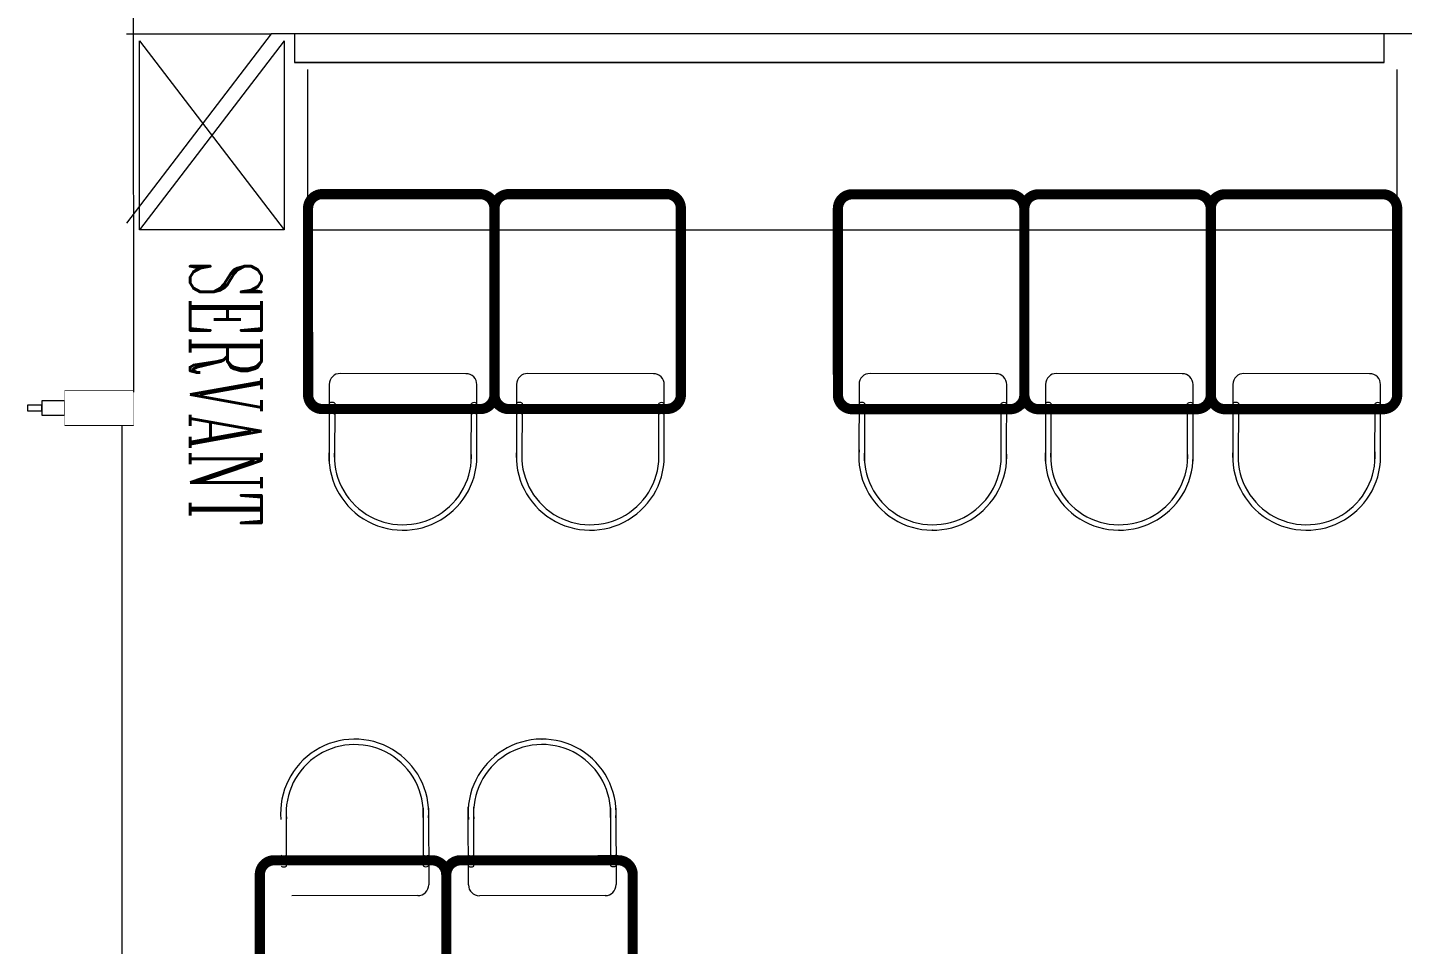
# Model space of a CAD drawing. Header units: centimetres. Extents: x -72470 to -43129, y -18750 to -16337.
# Drawn here: x -64702.8 to -64223.4, y -17106.7 to -16786.7 of the extents above; entities that cross this region are included whole.
import ezdxf

# ---------------------------------------------------------------- set-up
doc = ezdxf.new("R2010")
doc.units = ezdxf.units.CM
doc.header["$MEASUREMENT"] = 0
doc.layers.add('11-021_500-BLOK B-str_zemin_kat$0$2DTARAMA1', color=253, linetype='Continuous')
doc.layers.add('TEFRIS', color=30, linetype='Continuous', lineweight=9)
doc.styles.add('ROMANS', font='romanc.shx', dxfattribs={"width": 0.75, "height": 0.003})

# ---------------------------------------------------------------- blocks, each defined once
blk = doc.blocks.new('DDDD')
at = {"layer": 'TEFRIS', "color": 0, "linetype": 'Continuous'}
for p, q in [((-75389.21, -9770.79), (-75389.18, -9770.77)), ((-75389.18, -9770.77), (-75389.21, -9770.79)), ((-75355.24, -9770.94), (-75340.98, -9785.15)), ((-75353.94, -9769.55), (-75335, -9788.42)), ((-75334.99, -9793.81), (-75365.94, -9824.88)), ((-75374.62, -9818.92), (-75389.19, -9804.4)), ((-75371.33, -9824.89), (-75390.6, -9805.69)), ((-75435.41, -9817.01), (-75435.38, -9816.98)), ((-75435.38, -9816.98), (-75435.41, -9817.01)), ((-75401.44, -9817.16), (-75387.18, -9831.37)), ((-75400.14, -9815.77), (-75381.2, -9834.64)), ((-75299.4, -9829.4), (-75330.45, -9860.36)), ((-75275.13, -9848.35), (-75294, -9829.41)), ((-75276.52, -9849.65), (-75290.73, -9835.39)), ((-75381.19, -9840.03), (-75412.14, -9871.1)), ((-75420.83, -9865.14), (-75435.4, -9850.62)), ((-75330.46, -9865.75), (-75311.27, -9885.01)), ((-75324.49, -9869.04), (-75309.97, -9883.61)), ((-75345.61, -9875.61), (-75376.67, -9906.57)), ((-75321.34, -9894.56), (-75340.21, -9875.62)), ((-75322.73, -9895.86), (-75336.94, -9881.6)), ((-75276.36, -9883.61), (-75276.34, -9883.59)), ((-75276.34, -9883.59), (-75276.36, -9883.61))]:
    blk.add_line(p, q, dxfattribs=at)
at = {"layer": 'TEFRIS', "color": 0, "linetype": 'Continuous', "const_width": 3.56}
for points in [[(-75287.42, -9834.87), (-75326.31, -9873.77, -0.414214), (-75333.38, -9873.77), (-75379.35, -9827.81, -0.414214), (-75379.35, -9820.74), (-75340.46, -9781.84, -0.414214), (-75333.39, -9781.84), (-75287.42, -9827.8, -0.414214)], [(-75333.38, -9880.84), (-75372.27, -9919.73, -0.414214), (-75379.34, -9919.73), (-75425.31, -9873.77, -0.414214), (-75425.31, -9866.7), (-75386.42, -9827.81, -0.414214), (-75379.35, -9827.81), (-75333.38, -9873.77, -0.414214)]]:
    blk.add_lwpolyline(points, format="xyb", close=True, dxfattribs=at)
at = {"layer": 'TEFRIS', "color": 0, "linetype": 'Continuous'}
for centre, radius, start, end in [((-75370.91, -9789), 25.81, 41.3071, 229.9107), ((-75370.91, -9789), 23.91, 41.3071, 229.9107), ((-75344.15, -9780.65), 1.87, 284.487, 345.7168), ((-75341.45, -9783.34), 1.87, 284.487, 345.7168), ((-75337.69, -9791.12), 3.81, 315.1019, 45.1019), ((-75417.11, -9835.22), 25.81, 41.3071, 229.9107), ((-75417.11, -9835.22), 23.91, 41.3071, 229.9107), ((-75379.14, -9815.76), 1.87, 284.487, 345.7168), ((-75376.44, -9818.46), 1.87, 284.487, 345.7168), ((-75390.35, -9826.87), 1.87, 284.487, 345.7168), ((-75368.64, -9822.19), 3.81, 225.1019, 315.1019), ((-75296.7, -9832.1), 3.81, 44.9074, 134.9074), ((-75387.65, -9829.56), 1.87, 284.487, 345.7168), ((-75383.89, -9837.34), 3.81, 315.1019, 45.1019), ((-75288.92, -9835.86), 1.87, 104.2925, 165.5223), ((-75286.23, -9838.56), 1.87, 104.2925, 165.5223), ((-75294.57, -9865.32), 25.81, 220.0986, 48.7021), ((-75294.57, -9865.32), 23.91, 220.0986, 48.7021), ((-75327.76, -9863.06), 3.81, 134.9074, 224.9074), ((-75425.34, -9861.98), 1.87, 284.487, 345.7168), ((-75422.64, -9864.67), 1.87, 284.487, 345.7168), ((-75324.03, -9870.85), 1.87, 104.2925, 165.5223), ((-75321.34, -9873.55), 1.87, 104.2925, 165.5223), ((-75342.91, -9878.31), 3.81, 44.9074, 134.9074), ((-75335.13, -9882.07), 1.87, 104.2925, 165.5223), ((-75332.44, -9884.77), 1.87, 104.2925, 165.5223), ((-75340.79, -9911.53), 25.81, 220.0986, 48.7021), ((-75340.79, -9911.53), 23.91, 220.0986, 48.7021)]:
    blk.add_arc(centre, radius, start, end, dxfattribs=at)

msp = doc.modelspace()

# ---------------------------------------------------------------- hatches: boundary and pattern name
at = {"layer": '11-021_500-BLOK B-str_zemin_kat$0$2DTARAMA1'}
h = msp.add_hatch(dxfattribs=at)
h.set_pattern_fill('ANSI33', color=256, scale=100)
h.set_pattern_definition([(45, (-421164.15, -192690.207), (-17.6776695, 17.6776695), []), (45, (-421146.472, -192690.207), (-17.6776695, 17.6776695), [12.5, -6.25])])
edge = h.paths.add_edge_path()
edge.add_arc((-61102.81, -17219.44), 40, 0, 360)
edge = h.paths.add_edge_path()
edge.add_arc((-61942.81, -17219.44), 40, 0, 360)
edge = h.paths.add_edge_path()
edge.add_arc((-62782.81, -17219.44), 40, 0, 360)
edge = h.paths.add_edge_path()
edge.add_arc((-63622.81, -17219.44), 40, 0, 360)
h.paths.add_polyline_path([(-62490.34, -17053.77), (-62316.58, -17053.77), (-62316.58, -17007.82), (-62490.34, -17007.82)], flags=9)
h.paths.add_polyline_path([(-61637.13, -17053.8), (-61463.37, -17053.8), (-61463.37, -17007.82), (-61637.13, -17007.82)], flags=9)
h.paths.add_polyline_path([(-63330.35, -17053.8), (-63175.23, -17053.8), (-63175.23, -17007.82), (-63330.35, -17007.82)], flags=9)
edge = h.paths.add_edge_path()
edge.add_arc((-64462.81, -17219.44), 40, 0, 360)
edge = h.paths.add_edge_path()
edge.add_arc((-62782.81, -18059.44), 40, 0, 360)
edge = h.paths.add_edge_path()
edge.add_arc((-61942.81, -18059.44), 40, 0, 360)
edge = h.paths.add_edge_path()
edge.add_arc((-61102.81, -18059.44), 40, 0, 360)

# ---------------------------------------------------------------- linework, layer by layer
at = {"layer": 'TEFRIS', "color": 0, "linetype": 'Continuous'}
for p, q in [((-64668.31, -16788.94), (-64617.86, -16788.94)), ((-64617.86, -16788.94), (-64668.31, -16854.94)), ((-63778.26, -16788.94), (-64617.86, -16788.94)), ((-64609.73, -16788.94), (-64609.73, -16798.94)), ((-64229.73, -16798.94), (-64229.73, -16788.94)), ((-64613.3, -16791.34), (-64663.75, -16857.34)), ((-64663.75, -16791.34), (-64613.3, -16857.34)), ((-64663.75, -16857.34), (-64663.75, -16791.34)), ((-64613.3, -16791.34), (-64613.3, -16857.34)), ((-64609.73, -16798.94), (-64229.73, -16798.94)), ((-64229.73, -16798.94), (-64609.73, -16798.94)), ((-64605.17, -16801.34), (-64605.17, -16857.34)), ((-64225.17, -16857.34), (-64225.17, -16801.34)), ((-64613.3, -16857.34), (-64663.75, -16857.34)), ((-64605.17, -16857.34), (-64225.17, -16857.34)), ((-64549.93, -16907.49), (-64593.78, -16907.42)), ((-64484.58, -16907.49), (-64528.43, -16907.42)), ((-64365.17, -16907.49), (-64409.02, -16907.42)), ((-64300.17, -16907.49), (-64344.02, -16907.42)), ((-64234.82, -16907.49), (-64278.67, -16907.42)), ((-64597.6, -16911.23), (-64597.64, -16938.42)), ((-64546.16, -16938.05), (-64546.12, -16911.31)), ((-64532.25, -16911.23), (-64532.29, -16938.42)), ((-64480.81, -16938.05), (-64480.77, -16911.31)), ((-64412.84, -16911.23), (-64412.89, -16938.42)), ((-64361.41, -16938.05), (-64361.36, -16911.31)), ((-64347.84, -16911.23), (-64347.89, -16938.42)), ((-64296.41, -16938.05), (-64296.36, -16911.31)), ((-64282.49, -16911.23), (-64282.54, -16938.42)), ((-64231.05, -16938.05), (-64231.01, -16911.31)), ((-64595.7, -16917.77), (-64595.74, -16938.34)), ((-64548.07, -16937.98), (-64548.04, -16917.85)), ((-64530.35, -16917.77), (-64530.39, -16938.34)), ((-64482.72, -16937.98), (-64482.69, -16917.85)), ((-64410.95, -16917.77), (-64410.98, -16938.34)), ((-64363.31, -16937.98), (-64363.28, -16917.85)), ((-64345.95, -16917.77), (-64345.98, -16938.34)), ((-64298.31, -16937.98), (-64298.28, -16917.85)), ((-64280.6, -16917.77), (-64280.63, -16938.34)), ((-64232.96, -16937.98), (-64232.93, -16917.85)), ((-64571.98, -16962.11), (-64571.94, -16962.11)), ((-64571.94, -16962.11), (-64571.98, -16962.11)), ((-64506.63, -16962.11), (-64506.59, -16962.11)), ((-64506.59, -16962.11), (-64506.63, -16962.11)), ((-64387.22, -16962.11), (-64387.19, -16962.11)), ((-64387.19, -16962.11), (-64387.22, -16962.11)), ((-64322.22, -16962.11), (-64322.19, -16962.11)), ((-64322.19, -16962.11), (-64322.22, -16962.11)), ((-64256.87, -16962.11), (-64256.83, -16962.11)), ((-64256.83, -16962.11), (-64256.87, -16962.11))]:
    msp.add_line(p, q, dxfattribs=at)
at = {"layer": 'TEFRIS', "color": 0, "linetype": 'Continuous', "const_width": 3.56}
for points in [[(-64544.98, -16919.83), (-64599.98, -16919.83, -0.414214), (-64604.98, -16914.83), (-64604.99, -16849.83, -0.414214), (-64599.99, -16844.83), (-64544.99, -16844.83, -0.414214), (-64539.99, -16849.83), (-64539.98, -16914.83, -0.414214)], [(-64479.98, -16919.82), (-64534.98, -16919.83, -0.414214), (-64539.98, -16914.83), (-64539.99, -16849.83, -0.414214), (-64534.99, -16844.83), (-64479.99, -16844.82, -0.414214), (-64474.99, -16849.82), (-64474.98, -16914.82, -0.414214)], [(-64360.22, -16919.89), (-64415.22, -16919.89, -0.414214), (-64420.22, -16914.9), (-64420.23, -16849.9, -0.414214), (-64415.23, -16844.89), (-64360.23, -16844.89, -0.414214), (-64355.23, -16849.89), (-64355.22, -16914.89, -0.414214)], [(-64295.22, -16919.89), (-64350.22, -16919.89, -0.414214), (-64355.22, -16914.9), (-64355.23, -16849.9, -0.414214), (-64350.23, -16844.89), (-64295.23, -16844.89, -0.414214), (-64290.23, -16849.89), (-64290.22, -16914.89, -0.414214)], [(-64230.22, -16919.89), (-64285.22, -16919.89, -0.414214), (-64290.22, -16914.9), (-64290.23, -16849.9, -0.414214), (-64285.23, -16844.89), (-64230.23, -16844.89, -0.414214), (-64225.23, -16849.89), (-64225.22, -16914.89, -0.414214)]]:
    msp.add_lwpolyline(points, format="xyb", close=True, dxfattribs=at)
at = {"layer": 'TEFRIS', "color": 0, "linetype": 'Continuous'}
for points in [[(-64665.81, -16925.44), (-64665.81, -16913.44), (-64689.81, -16913.44), (-64689.81, -16925.44)], [(-64666.81, -16924.44), (-64666.81, -16914.44), (-64688.81, -16914.44), (-64688.81, -16924.44)], [(-64697.81, -16920.44), (-64697.81, -16918.44), (-64702.81, -16918.44), (-64702.81, -16920.44)], [(-64697.81, -16920.44), (-64697.81, -16918.44), (-64702.81, -16918.44), (-64702.81, -16920.44)], [(-64697.81, -16920.44), (-64697.81, -16918.44), (-64702.81, -16918.44), (-64702.81, -16920.44)], [(-64697.81, -16920.44), (-64697.81, -16918.44), (-64702.81, -16918.44), (-64702.81, -16920.44)], [(-64697.81, -16920.44), (-64697.81, -16918.44), (-64702.81, -16918.44), (-64702.81, -16920.44)], [(-64697.81, -16920.44), (-64697.81, -16918.44), (-64702.81, -16918.44), (-64702.81, -16920.44)], [(-64697.81, -16920.44), (-64697.81, -16918.44), (-64702.81, -16918.44), (-64702.81, -16920.44)], [(-64697.81, -16920.44), (-64697.81, -16918.44), (-64702.81, -16918.44), (-64702.81, -16920.44)], [(-64697.81, -16920.44), (-64697.81, -16918.44), (-64702.81, -16918.44), (-64702.81, -16920.44)], [(-64697.81, -16920.44), (-64697.81, -16918.44), (-64702.81, -16918.44), (-64702.81, -16920.44)], [(-64697.81, -16920.44), (-64697.81, -16918.44), (-64702.81, -16918.44), (-64702.81, -16920.44)], [(-64697.81, -16920.44), (-64697.81, -16918.44), (-64702.81, -16918.44), (-64702.81, -16920.44)], [(-64697.81, -16920.44), (-64697.81, -16918.44), (-64702.81, -16918.44), (-64702.81, -16920.44)], [(-64697.81, -16920.44), (-64697.81, -16918.44), (-64702.81, -16918.44), (-64702.81, -16920.44)], [(-64697.81, -16920.44), (-64697.81, -16918.44), (-64702.81, -16918.44), (-64702.81, -16920.44)], [(-64697.81, -16920.44), (-64697.81, -16918.44), (-64702.81, -16918.44), (-64702.81, -16920.44)], [(-64697.81, -16920.44), (-64697.81, -16918.44), (-64702.81, -16918.44), (-64702.81, -16920.44)], [(-64697.81, -16920.44), (-64697.81, -16918.44), (-64702.81, -16918.44), (-64702.81, -16920.44)], [(-64697.81, -16920.44), (-64697.81, -16918.44), (-64702.81, -16918.44), (-64702.81, -16920.44)], [(-64697.81, -16920.44), (-64697.81, -16918.44), (-64702.81, -16918.44), (-64702.81, -16920.44)], [(-64697.81, -16920.44), (-64697.81, -16918.44), (-64702.81, -16918.44), (-64702.81, -16920.44)], [(-64697.81, -16920.44), (-64697.81, -16918.44), (-64702.81, -16918.44), (-64702.81, -16920.44)], [(-64697.81, -16920.44), (-64697.81, -16918.44), (-64702.81, -16918.44), (-64702.81, -16920.44)], [(-64697.81, -16920.44), (-64697.81, -16918.44), (-64702.81, -16918.44), (-64702.81, -16920.44)], [(-64697.81, -16920.44), (-64697.81, -16918.44), (-64702.81, -16918.44), (-64702.81, -16920.44)], [(-64689.81, -16921.94), (-64689.81, -16916.94), (-64697.81, -16916.94), (-64697.81, -16921.94)]]:
    msp.add_lwpolyline(points, close=True, dxfattribs=at)
msp.add_lwpolyline([(-64669.81, -17123.44), (-64669.81, -16925.44)], dxfattribs=at)
for centre, radius, start, end in [((-64593.79, -16911.23), 3.81, 89.9074, 179.9074), ((-64549.93, -16911.3), 3.81, 359.9074, 89.9074), ((-64528.44, -16911.23), 3.81, 89.9074, 179.9074), ((-64484.58, -16911.3), 3.81, 359.9074, 89.9074), ((-64409.03, -16911.23), 3.81, 89.9074, 179.9074), ((-64365.18, -16911.3), 3.81, 359.9074, 89.9074), ((-64344.03, -16911.23), 3.81, 89.9074, 179.9074), ((-64300.18, -16911.3), 3.81, 359.9074, 89.9074), ((-64278.68, -16911.23), 3.81, 89.9074, 179.9074), ((-64234.83, -16911.3), 3.81, 359.9074, 89.9074), ((-64596.66, -16919.38), 1.87, 59.2925, 120.5223), ((-64547.09, -16919.46), 1.87, 59.2925, 120.5223), ((-64531.31, -16919.38), 1.87, 59.2925, 120.5223), ((-64481.74, -16919.46), 1.87, 59.2925, 120.5223), ((-64411.9, -16919.38), 1.87, 59.2925, 120.5223), ((-64362.33, -16919.46), 1.87, 59.2925, 120.5223), ((-64346.9, -16919.38), 1.87, 59.2925, 120.5223), ((-64297.33, -16919.46), 1.87, 59.2925, 120.5223), ((-64281.55, -16919.38), 1.87, 59.2925, 120.5223), ((-64231.98, -16919.46), 1.87, 59.2925, 120.5223), ((-64596.67, -16923.2), 1.87, 59.2925, 120.5223), ((-64547.09, -16923.28), 1.87, 59.2925, 120.5223), ((-64531.31, -16923.2), 1.87, 59.2925, 120.5223), ((-64481.74, -16923.28), 1.87, 59.2925, 120.5223), ((-64411.91, -16923.2), 1.87, 59.2925, 120.5223), ((-64362.34, -16923.28), 1.87, 59.2925, 120.5223), ((-64346.91, -16923.2), 1.87, 59.2925, 120.5223), ((-64297.34, -16923.28), 1.87, 59.2925, 120.5223), ((-64281.56, -16923.2), 1.87, 59.2925, 120.5223), ((-64231.98, -16923.28), 1.87, 59.2925, 120.5223), ((-64571.92, -16936.3), 25.81, 175.0986, 3.7021), ((-64506.57, -16936.3), 25.81, 175.0986, 3.7021), ((-64387.16, -16936.3), 25.81, 175.0986, 3.7021), ((-64322.16, -16936.3), 25.81, 175.0986, 3.7021), ((-64256.81, -16936.3), 25.81, 175.0986, 3.7021), ((-64571.92, -16936.3), 23.91, 175.0986, 3.7021), ((-64506.57, -16936.3), 23.91, 175.0986, 3.7021), ((-64387.16, -16936.3), 23.91, 175.0986, 3.7021), ((-64322.16, -16936.3), 23.91, 175.0986, 3.7021), ((-64256.81, -16936.3), 23.91, 175.0986, 3.7021)]:
    msp.add_arc(centre, radius, start, end, dxfattribs=at)

# ---------------------------------------------------------------- block references
at = {"layer": 'TEFRIS', "color": 0, "linetype": 'Continuous', "rotation": 315}
msp.add_blockref('DDDD', (-4306.23, -63434.22), dxfattribs=at)

# ---------------------------------------------------------------- texts
at = {"layer": 'TEFRIS', "color": 0, "linetype": 'Continuous', "style": 'ROMANS', "width": 0.6}
msp.add_text('SERVANT', height=24.881, rotation=270, dxfattribs=at).set_placement((-64646.15, -16868.07))

# ---------------------------------------------------------------- next in the draw order: wipeouts: each hides what was drawn before it
at = {"color": 0, "linetype": 'Continuous'}
msp.add_wipeout([(-64665.81, -16925.44), (-64689.81, -16925.44), (-64689.81, -16913.44), (-64665.81, -16913.44)], dxfattribs=at).dxf.layer = 'TEFRIS'

# ---------------------------------------------------------------- next in the draw order: linework, layer by layer
at = {"layer": 'TEFRIS', "color": 0, "linetype": 'Continuous'}
for points in [[(-64665.81, -16925.44), (-64665.81, -16913.44), (-64689.81, -16913.44), (-64689.81, -16925.44)], [(-64666.81, -16924.44), (-64666.81, -16914.44), (-64688.81, -16914.44), (-64688.81, -16924.44)], [(-64689.81, -16921.94), (-64689.81, -16916.94), (-64697.81, -16916.94), (-64697.81, -16921.94)]]:
    msp.add_lwpolyline(points, close=True, dxfattribs=at)

# ---------------------------------------------------------------- next in the draw order: wipeouts: each hides what was drawn before it
at = {"color": 0, "linetype": 'Continuous'}
msp.add_wipeout([(-64665.81, -16925.44), (-64689.81, -16925.44), (-64689.81, -16913.44), (-64665.81, -16913.44)], dxfattribs=at).dxf.layer = 'TEFRIS'

# ---------------------------------------------------------------- next in the draw order: linework, layer by layer
at = {"layer": 'TEFRIS', "color": 0, "linetype": 'Continuous'}
for points in [[(-64665.81, -16925.44), (-64665.81, -16913.44), (-64689.81, -16913.44), (-64689.81, -16925.44)], [(-64666.81, -16924.44), (-64666.81, -16914.44), (-64688.81, -16914.44), (-64688.81, -16924.44)], [(-64689.81, -16921.94), (-64689.81, -16916.94), (-64697.81, -16916.94), (-64697.81, -16921.94)]]:
    msp.add_lwpolyline(points, close=True, dxfattribs=at)

# ---------------------------------------------------------------- next in the draw order: wipeouts: each hides what was drawn before it
at = {"color": 0, "linetype": 'Continuous'}
msp.add_wipeout([(-64665.81, -16925.44), (-64689.81, -16925.44), (-64689.81, -16913.44), (-64665.81, -16913.44)], dxfattribs=at).dxf.layer = 'TEFRIS'

# ---------------------------------------------------------------- next in the draw order: linework, layer by layer
at = {"layer": 'TEFRIS', "color": 0, "linetype": 'Continuous'}
for points in [[(-64665.81, -16925.44), (-64665.81, -16913.44), (-64689.81, -16913.44), (-64689.81, -16925.44)], [(-64666.81, -16924.44), (-64666.81, -16914.44), (-64688.81, -16914.44), (-64688.81, -16924.44)], [(-64689.81, -16921.94), (-64689.81, -16916.94), (-64697.81, -16916.94), (-64697.81, -16921.94)]]:
    msp.add_lwpolyline(points, close=True, dxfattribs=at)

# ---------------------------------------------------------------- next in the draw order: wipeouts: each hides what was drawn before it
at = {"color": 0, "linetype": 'Continuous'}
msp.add_wipeout([(-64665.81, -16925.44), (-64689.81, -16925.44), (-64689.81, -16913.44), (-64665.81, -16913.44)], dxfattribs=at).dxf.layer = 'TEFRIS'

# ---------------------------------------------------------------- next in the draw order: linework, layer by layer
at = {"layer": 'TEFRIS', "color": 0, "linetype": 'Continuous'}
for points in [[(-64665.81, -16925.44), (-64665.81, -16913.44), (-64689.81, -16913.44), (-64689.81, -16925.44)], [(-64666.81, -16924.44), (-64666.81, -16914.44), (-64688.81, -16914.44), (-64688.81, -16924.44)], [(-64689.81, -16921.94), (-64689.81, -16916.94), (-64697.81, -16916.94), (-64697.81, -16921.94)]]:
    msp.add_lwpolyline(points, close=True, dxfattribs=at)

# ---------------------------------------------------------------- next in the draw order: wipeouts: each hides what was drawn before it
at = {"color": 0, "linetype": 'Continuous'}
msp.add_wipeout([(-64665.81, -16925.44), (-64689.81, -16925.44), (-64689.81, -16913.44), (-64665.81, -16913.44)], dxfattribs=at).dxf.layer = 'TEFRIS'

# ---------------------------------------------------------------- next in the draw order: linework, layer by layer
at = {"layer": 'TEFRIS', "color": 0, "linetype": 'Continuous'}
for points in [[(-64665.81, -16925.44), (-64665.81, -16913.44), (-64689.81, -16913.44), (-64689.81, -16925.44)], [(-64666.81, -16924.44), (-64666.81, -16914.44), (-64688.81, -16914.44), (-64688.81, -16924.44)], [(-64689.81, -16921.94), (-64689.81, -16916.94), (-64697.81, -16916.94), (-64697.81, -16921.94)]]:
    msp.add_lwpolyline(points, close=True, dxfattribs=at)

# ---------------------------------------------------------------- next in the draw order: wipeouts: each hides what was drawn before it
at = {"color": 0, "linetype": 'Continuous'}
msp.add_wipeout([(-64665.81, -16925.44), (-64689.81, -16925.44), (-64689.81, -16913.44), (-64665.81, -16913.44)], dxfattribs=at).dxf.layer = 'TEFRIS'

# ---------------------------------------------------------------- next in the draw order: linework, layer by layer
at = {"layer": 'TEFRIS', "color": 0, "linetype": 'Continuous'}
for points in [[(-64665.81, -16925.44), (-64665.81, -16913.44), (-64689.81, -16913.44), (-64689.81, -16925.44)], [(-64666.81, -16924.44), (-64666.81, -16914.44), (-64688.81, -16914.44), (-64688.81, -16924.44)], [(-64689.81, -16921.94), (-64689.81, -16916.94), (-64697.81, -16916.94), (-64697.81, -16921.94)]]:
    msp.add_lwpolyline(points, close=True, dxfattribs=at)

# ---------------------------------------------------------------- next in the draw order: wipeouts: each hides what was drawn before it
at = {"color": 0, "linetype": 'Continuous'}
msp.add_wipeout([(-64665.81, -16925.44), (-64689.81, -16925.44), (-64689.81, -16913.44), (-64665.81, -16913.44)], dxfattribs=at).dxf.layer = 'TEFRIS'

# ---------------------------------------------------------------- next in the draw order: linework, layer by layer
at = {"layer": 'TEFRIS', "color": 0, "linetype": 'Continuous'}
for points in [[(-64665.81, -16925.44), (-64665.81, -16913.44), (-64689.81, -16913.44), (-64689.81, -16925.44)], [(-64666.81, -16924.44), (-64666.81, -16914.44), (-64688.81, -16914.44), (-64688.81, -16924.44)], [(-64689.81, -16921.94), (-64689.81, -16916.94), (-64697.81, -16916.94), (-64697.81, -16921.94)]]:
    msp.add_lwpolyline(points, close=True, dxfattribs=at)

# ---------------------------------------------------------------- next in the draw order: wipeouts: each hides what was drawn before it
at = {"color": 0, "linetype": 'Continuous'}
msp.add_wipeout([(-64665.81, -16925.44), (-64689.81, -16925.44), (-64689.81, -16913.44), (-64665.81, -16913.44)], dxfattribs=at).dxf.layer = 'TEFRIS'

# ---------------------------------------------------------------- next in the draw order: linework, layer by layer
at = {"layer": 'TEFRIS', "color": 0, "linetype": 'Continuous'}
for points in [[(-64665.81, -16925.44), (-64665.81, -16913.44), (-64689.81, -16913.44), (-64689.81, -16925.44)], [(-64666.81, -16924.44), (-64666.81, -16914.44), (-64688.81, -16914.44), (-64688.81, -16924.44)], [(-64689.81, -16921.94), (-64689.81, -16916.94), (-64697.81, -16916.94), (-64697.81, -16921.94)]]:
    msp.add_lwpolyline(points, close=True, dxfattribs=at)

# ---------------------------------------------------------------- next in the draw order: wipeouts: each hides what was drawn before it
at = {"color": 0, "linetype": 'Continuous'}
msp.add_wipeout([(-64665.81, -16925.44), (-64689.81, -16925.44), (-64689.81, -16913.44), (-64665.81, -16913.44)], dxfattribs=at).dxf.layer = 'TEFRIS'

# ---------------------------------------------------------------- next in the draw order: linework, layer by layer
at = {"layer": 'TEFRIS', "color": 0, "linetype": 'Continuous'}
for points in [[(-64665.81, -16925.44), (-64665.81, -16913.44), (-64689.81, -16913.44), (-64689.81, -16925.44)], [(-64666.81, -16924.44), (-64666.81, -16914.44), (-64688.81, -16914.44), (-64688.81, -16924.44)], [(-64689.81, -16921.94), (-64689.81, -16916.94), (-64697.81, -16916.94), (-64697.81, -16921.94)]]:
    msp.add_lwpolyline(points, close=True, dxfattribs=at)

# ---------------------------------------------------------------- next in the draw order: wipeouts: each hides what was drawn before it
at = {"color": 0, "linetype": 'Continuous'}
msp.add_wipeout([(-64665.81, -16925.44), (-64689.81, -16925.44), (-64689.81, -16913.44), (-64665.81, -16913.44)], dxfattribs=at).dxf.layer = 'TEFRIS'

# ---------------------------------------------------------------- next in the draw order: linework, layer by layer
at = {"layer": 'TEFRIS', "color": 0, "linetype": 'Continuous'}
for points in [[(-64665.81, -16925.44), (-64665.81, -16913.44), (-64689.81, -16913.44), (-64689.81, -16925.44)], [(-64666.81, -16924.44), (-64666.81, -16914.44), (-64688.81, -16914.44), (-64688.81, -16924.44)], [(-64689.81, -16921.94), (-64689.81, -16916.94), (-64697.81, -16916.94), (-64697.81, -16921.94)]]:
    msp.add_lwpolyline(points, close=True, dxfattribs=at)

# ---------------------------------------------------------------- next in the draw order: wipeouts: each hides what was drawn before it
at = {"color": 0, "linetype": 'Continuous'}
msp.add_wipeout([(-64665.81, -16925.44), (-64689.81, -16925.44), (-64689.81, -16913.44), (-64665.81, -16913.44)], dxfattribs=at).dxf.layer = 'TEFRIS'

# ---------------------------------------------------------------- next in the draw order: linework, layer by layer
at = {"layer": 'TEFRIS', "color": 0, "linetype": 'Continuous'}
for points in [[(-64665.81, -16925.44), (-64665.81, -16913.44), (-64689.81, -16913.44), (-64689.81, -16925.44)], [(-64666.81, -16924.44), (-64666.81, -16914.44), (-64688.81, -16914.44), (-64688.81, -16924.44)], [(-64689.81, -16921.94), (-64689.81, -16916.94), (-64697.81, -16916.94), (-64697.81, -16921.94)]]:
    msp.add_lwpolyline(points, close=True, dxfattribs=at)

# ---------------------------------------------------------------- next in the draw order: wipeouts: each hides what was drawn before it
at = {"color": 0, "linetype": 'Continuous'}
msp.add_wipeout([(-64665.81, -16925.44), (-64689.81, -16925.44), (-64689.81, -16913.44), (-64665.81, -16913.44)], dxfattribs=at).dxf.layer = 'TEFRIS'

# ---------------------------------------------------------------- next in the draw order: linework, layer by layer
at = {"layer": 'TEFRIS', "color": 0, "linetype": 'Continuous'}
for points in [[(-64665.81, -16925.44), (-64665.81, -16913.44), (-64689.81, -16913.44), (-64689.81, -16925.44)], [(-64666.81, -16924.44), (-64666.81, -16914.44), (-64688.81, -16914.44), (-64688.81, -16924.44)], [(-64689.81, -16921.94), (-64689.81, -16916.94), (-64697.81, -16916.94), (-64697.81, -16921.94)]]:
    msp.add_lwpolyline(points, close=True, dxfattribs=at)

# ---------------------------------------------------------------- next in the draw order: wipeouts: each hides what was drawn before it
at = {"color": 0, "linetype": 'Continuous'}
msp.add_wipeout([(-64665.81, -16925.44), (-64689.81, -16925.44), (-64689.81, -16913.44), (-64665.81, -16913.44)], dxfattribs=at).dxf.layer = 'TEFRIS'

# ---------------------------------------------------------------- next in the draw order: linework, layer by layer
at = {"layer": 'TEFRIS', "color": 0, "linetype": 'Continuous'}
for points in [[(-64665.81, -16925.44), (-64665.81, -16913.44), (-64689.81, -16913.44), (-64689.81, -16925.44)], [(-64666.81, -16924.44), (-64666.81, -16914.44), (-64688.81, -16914.44), (-64688.81, -16924.44)], [(-64689.81, -16921.94), (-64689.81, -16916.94), (-64697.81, -16916.94), (-64697.81, -16921.94)]]:
    msp.add_lwpolyline(points, close=True, dxfattribs=at)

# ---------------------------------------------------------------- next in the draw order: wipeouts: each hides what was drawn before it
at = {"color": 0, "linetype": 'Continuous'}
msp.add_wipeout([(-64665.81, -16925.44), (-64689.81, -16925.44), (-64689.81, -16913.44), (-64665.81, -16913.44)], dxfattribs=at).dxf.layer = 'TEFRIS'

# ---------------------------------------------------------------- next in the draw order: linework, layer by layer
at = {"layer": 'TEFRIS', "color": 0, "linetype": 'Continuous'}
for points in [[(-64665.81, -16925.44), (-64665.81, -16913.44), (-64689.81, -16913.44), (-64689.81, -16925.44)], [(-64666.81, -16924.44), (-64666.81, -16914.44), (-64688.81, -16914.44), (-64688.81, -16924.44)], [(-64689.81, -16921.94), (-64689.81, -16916.94), (-64697.81, -16916.94), (-64697.81, -16921.94)]]:
    msp.add_lwpolyline(points, close=True, dxfattribs=at)

# ---------------------------------------------------------------- next in the draw order: wipeouts: each hides what was drawn before it
at = {"color": 0, "linetype": 'Continuous'}
msp.add_wipeout([(-64665.81, -16925.44), (-64689.81, -16925.44), (-64689.81, -16913.44), (-64665.81, -16913.44)], dxfattribs=at).dxf.layer = 'TEFRIS'

# ---------------------------------------------------------------- next in the draw order: linework, layer by layer
at = {"layer": 'TEFRIS', "color": 0, "linetype": 'Continuous'}
for points in [[(-64665.81, -16925.44), (-64665.81, -16913.44), (-64689.81, -16913.44), (-64689.81, -16925.44)], [(-64666.81, -16924.44), (-64666.81, -16914.44), (-64688.81, -16914.44), (-64688.81, -16924.44)], [(-64689.81, -16921.94), (-64689.81, -16916.94), (-64697.81, -16916.94), (-64697.81, -16921.94)]]:
    msp.add_lwpolyline(points, close=True, dxfattribs=at)

# ---------------------------------------------------------------- next in the draw order: wipeouts: each hides what was drawn before it
at = {"color": 0, "linetype": 'Continuous'}
msp.add_wipeout([(-64665.81, -16925.44), (-64689.81, -16925.44), (-64689.81, -16913.44), (-64665.81, -16913.44)], dxfattribs=at).dxf.layer = 'TEFRIS'

# ---------------------------------------------------------------- next in the draw order: linework, layer by layer
at = {"layer": 'TEFRIS', "color": 0, "linetype": 'Continuous'}
for points in [[(-64665.81, -16925.44), (-64665.81, -16913.44), (-64689.81, -16913.44), (-64689.81, -16925.44)], [(-64666.81, -16924.44), (-64666.81, -16914.44), (-64688.81, -16914.44), (-64688.81, -16924.44)], [(-64689.81, -16921.94), (-64689.81, -16916.94), (-64697.81, -16916.94), (-64697.81, -16921.94)]]:
    msp.add_lwpolyline(points, close=True, dxfattribs=at)

# ---------------------------------------------------------------- next in the draw order: wipeouts: each hides what was drawn before it
at = {"color": 0, "linetype": 'Continuous'}
msp.add_wipeout([(-64665.81, -16925.44), (-64689.81, -16925.44), (-64689.81, -16913.44), (-64665.81, -16913.44)], dxfattribs=at).dxf.layer = 'TEFRIS'

# ---------------------------------------------------------------- next in the draw order: linework, layer by layer
at = {"layer": 'TEFRIS', "color": 0, "linetype": 'Continuous'}
for points in [[(-64665.81, -16925.44), (-64665.81, -16913.44), (-64689.81, -16913.44), (-64689.81, -16925.44)], [(-64666.81, -16924.44), (-64666.81, -16914.44), (-64688.81, -16914.44), (-64688.81, -16924.44)], [(-64689.81, -16921.94), (-64689.81, -16916.94), (-64697.81, -16916.94), (-64697.81, -16921.94)]]:
    msp.add_lwpolyline(points, close=True, dxfattribs=at)

# ---------------------------------------------------------------- next in the draw order: wipeouts: each hides what was drawn before it
at = {"color": 0, "linetype": 'Continuous'}
msp.add_wipeout([(-64665.81, -16925.44), (-64689.81, -16925.44), (-64689.81, -16913.44), (-64665.81, -16913.44)], dxfattribs=at).dxf.layer = 'TEFRIS'

# ---------------------------------------------------------------- next in the draw order: linework, layer by layer
at = {"layer": 'TEFRIS', "color": 0, "linetype": 'Continuous'}
for points in [[(-64665.81, -16925.44), (-64665.81, -16913.44), (-64689.81, -16913.44), (-64689.81, -16925.44)], [(-64666.81, -16924.44), (-64666.81, -16914.44), (-64688.81, -16914.44), (-64688.81, -16924.44)], [(-64689.81, -16921.94), (-64689.81, -16916.94), (-64697.81, -16916.94), (-64697.81, -16921.94)]]:
    msp.add_lwpolyline(points, close=True, dxfattribs=at)

# ---------------------------------------------------------------- next in the draw order: wipeouts: each hides what was drawn before it
at = {"color": 0, "linetype": 'Continuous'}
msp.add_wipeout([(-64665.81, -16925.44), (-64689.81, -16925.44), (-64689.81, -16913.44), (-64665.81, -16913.44)], dxfattribs=at).dxf.layer = 'TEFRIS'

# ---------------------------------------------------------------- next in the draw order: linework, layer by layer
at = {"layer": 'TEFRIS', "color": 0, "linetype": 'Continuous'}
for points in [[(-64665.81, -16925.44), (-64665.81, -16913.44), (-64689.81, -16913.44), (-64689.81, -16925.44)], [(-64666.81, -16924.44), (-64666.81, -16914.44), (-64688.81, -16914.44), (-64688.81, -16924.44)], [(-64689.81, -16921.94), (-64689.81, -16916.94), (-64697.81, -16916.94), (-64697.81, -16921.94)]]:
    msp.add_lwpolyline(points, close=True, dxfattribs=at)

# ---------------------------------------------------------------- next in the draw order: wipeouts: each hides what was drawn before it
at = {"color": 0, "linetype": 'Continuous'}
msp.add_wipeout([(-64665.81, -16925.44), (-64689.81, -16925.44), (-64689.81, -16913.44), (-64665.81, -16913.44)], dxfattribs=at).dxf.layer = 'TEFRIS'

# ---------------------------------------------------------------- next in the draw order: linework, layer by layer
at = {"layer": 'TEFRIS', "color": 0, "linetype": 'Continuous'}
for points in [[(-64665.81, -16925.44), (-64665.81, -16913.44), (-64689.81, -16913.44), (-64689.81, -16925.44)], [(-64666.81, -16924.44), (-64666.81, -16914.44), (-64688.81, -16914.44), (-64688.81, -16924.44)], [(-64689.81, -16921.94), (-64689.81, -16916.94), (-64697.81, -16916.94), (-64697.81, -16921.94)]]:
    msp.add_lwpolyline(points, close=True, dxfattribs=at)

# ---------------------------------------------------------------- next in the draw order: wipeouts: each hides what was drawn before it
at = {"color": 0, "linetype": 'Continuous'}
msp.add_wipeout([(-64665.81, -16925.44), (-64689.81, -16925.44), (-64689.81, -16913.44), (-64665.81, -16913.44)], dxfattribs=at).dxf.layer = 'TEFRIS'

# ---------------------------------------------------------------- next in the draw order: linework, layer by layer
at = {"layer": 'TEFRIS', "color": 0, "linetype": 'Continuous'}
for points in [[(-64665.81, -16925.44), (-64665.81, -16913.44), (-64689.81, -16913.44), (-64689.81, -16925.44)], [(-64666.81, -16924.44), (-64666.81, -16914.44), (-64688.81, -16914.44), (-64688.81, -16924.44)], [(-64689.81, -16921.94), (-64689.81, -16916.94), (-64697.81, -16916.94), (-64697.81, -16921.94)]]:
    msp.add_lwpolyline(points, close=True, dxfattribs=at)

# ---------------------------------------------------------------- next in the draw order: wipeouts: each hides what was drawn before it
at = {"color": 0, "linetype": 'Continuous'}
msp.add_wipeout([(-64665.81, -16925.44), (-64689.81, -16925.44), (-64689.81, -16913.44), (-64665.81, -16913.44)], dxfattribs=at).dxf.layer = 'TEFRIS'

# ---------------------------------------------------------------- next in the draw order: linework, layer by layer
at = {"layer": 'TEFRIS', "color": 0, "linetype": 'Continuous'}
for points in [[(-64665.81, -16925.44), (-64665.81, -16913.44), (-64689.81, -16913.44), (-64689.81, -16925.44)], [(-64666.81, -16924.44), (-64666.81, -16914.44), (-64688.81, -16914.44), (-64688.81, -16924.44)], [(-64689.81, -16921.94), (-64689.81, -16916.94), (-64697.81, -16916.94), (-64697.81, -16921.94)]]:
    msp.add_lwpolyline(points, close=True, dxfattribs=at)

# ---------------------------------------------------------------- next in the draw order: wipeouts: each hides what was drawn before it
at = {"color": 0, "linetype": 'Continuous'}
msp.add_wipeout([(-64665.81, -16925.44), (-64689.81, -16925.44), (-64689.81, -16913.44), (-64665.81, -16913.44)], dxfattribs=at).dxf.layer = 'TEFRIS'

# ---------------------------------------------------------------- next in the draw order: linework, layer by layer
at = {"layer": 'TEFRIS', "color": 0, "linetype": 'Continuous'}
for points in [[(-64665.81, -16925.44), (-64665.81, -16913.44), (-64689.81, -16913.44), (-64689.81, -16925.44)], [(-64666.81, -16924.44), (-64666.81, -16914.44), (-64688.81, -16914.44), (-64688.81, -16924.44)], [(-64689.81, -16921.94), (-64689.81, -16916.94), (-64697.81, -16916.94), (-64697.81, -16921.94)]]:
    msp.add_lwpolyline(points, close=True, dxfattribs=at)

# ---------------------------------------------------------------- next in the draw order: wipeouts: each hides what was drawn before it
at = {"color": 0, "linetype": 'Continuous'}
msp.add_wipeout([(-64665.81, -16925.44), (-64689.81, -16925.44), (-64689.81, -16913.44), (-64665.81, -16913.44)], dxfattribs=at).dxf.layer = 'TEFRIS'

# ---------------------------------------------------------------- next in the draw order: linework, layer by layer
at = {"layer": 'TEFRIS', "color": 0, "linetype": 'Continuous'}
for points in [[(-64665.81, -16925.44), (-64665.81, -16913.44), (-64689.81, -16913.44), (-64689.81, -16925.44)], [(-64666.81, -16924.44), (-64666.81, -16914.44), (-64688.81, -16914.44), (-64688.81, -16924.44)], [(-64689.81, -16921.94), (-64689.81, -16916.94), (-64697.81, -16916.94), (-64697.81, -16921.94)]]:
    msp.add_lwpolyline(points, close=True, dxfattribs=at)

# ---------------------------------------------------------------- next in the draw order: wipeouts: each hides what was drawn before it
at = {"color": 0, "linetype": 'Continuous'}
msp.add_wipeout([(-64665.81, -16925.44), (-64689.81, -16925.44), (-64689.81, -16913.44), (-64665.81, -16913.44)], dxfattribs=at).dxf.layer = 'TEFRIS'

# ---------------------------------------------------------------- next in the draw order: linework, layer by layer
at = {"layer": 'TEFRIS', "color": 0, "linetype": 'Continuous'}
msp.add_line((-64665.73, -16913.94), (-64665.81, -16769.44), dxfattribs=at)

doc.saveas('drawing.dxf')
